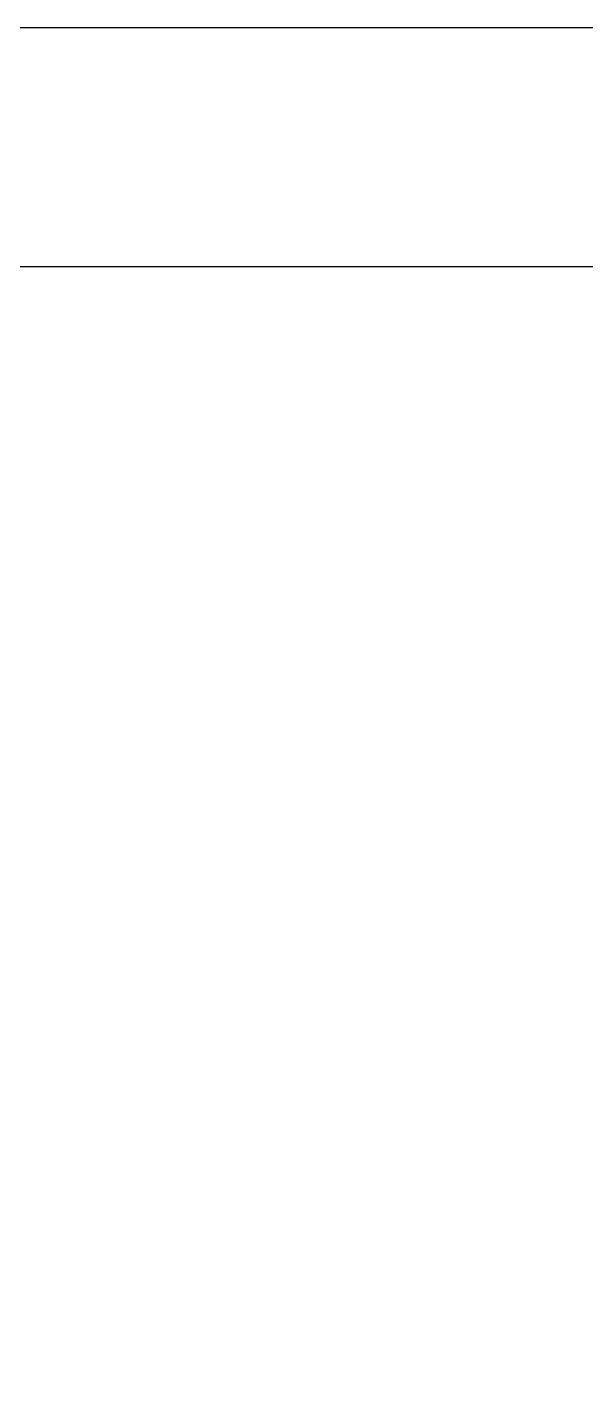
# Model space of a CAD drawing. Header units: millimetres. Extents: x -244126 to 368105, y -173968 to 259060.
# Drawn here: x -172168 to -171008, y 86495 to 89333 of the extents above; entities that cross this region are included whole.
import ezdxf
from ezdxf.enums import TextEntityAlignment as Align

# ---------------------------------------------------------------- set-up
doc = ezdxf.new("R2010")
doc.units = ezdxf.units.MM
doc.header["$MEASUREMENT"] = 0
doc.layers.add('HEADlineA1', color=7, linetype='Continuous')
doc.layers.add('HEADtext', color=7, linetype='Continuous')
doc.styles.add('Cordia2', font='cordia.shx', dxfattribs={"height": 0.2})

# ---------------------------------------------------------------- blocks, each defined once
blk = doc.blocks.new('Titleblock-Andaman2')
at = {"layer": 'Defpoints', "color": 1, "linetype": 'Continuous'}
blk.add_lwpolyline([(0, 59.4), (84.1, 59.4), (84.1, 0), (0, 0)], close=True, dxfattribs=at)
at = {"layer": 'HEADlineA1', "color": 5, "linetype": 'Continuous'}
blk.add_lwpolyline([(2.8011, 58.4075), (83.2018, 58.4075), (83.2018, 1.0075), (2.8011, 1.0075)], close=True, dxfattribs=at)
at = {"layer": 'HEADtext', "color": 3, "style": 'Cordia2'}
for tag, p in [('P-NAME1', (78.0769, 26.2172)), ('P-NAME2', (78.0769, 25.6172)), ('TITLE1', (78.0769, 16.3834)), ('TITLE2', (78.0769, 15.7834)), ('DRAW-NAME1', (79.3446, 14.9345)), ('DRAW-NAME2', (79.3446, 14.3345))]:
    blk.add_attdef(tag, text='', height=0.2, dxfattribs=at).set_placement(p, align=Align.CENTER)
for tag, p in [('SCALE-A1', (75.8407, 2.5505)), ('SCALE-A3', (75.8407, 2.1827)), ('DWG.NO', (80.3302, 1.33)), ('DATE', (75.3241, 1.33))]:
    blk.add_attdef(tag, p, '', height=0.2, dxfattribs=at)

msp = doc.modelspace()

# ---------------------------------------------------------------- block references
at = {"color": 1, "xscale": 500, "yscale": 500, "zscale": 500}
msp.add_blockref('Titleblock-Andaman2', (-206972.21907, 59632.99742), dxfattribs=at)

doc.saveas('drawing.dxf')
